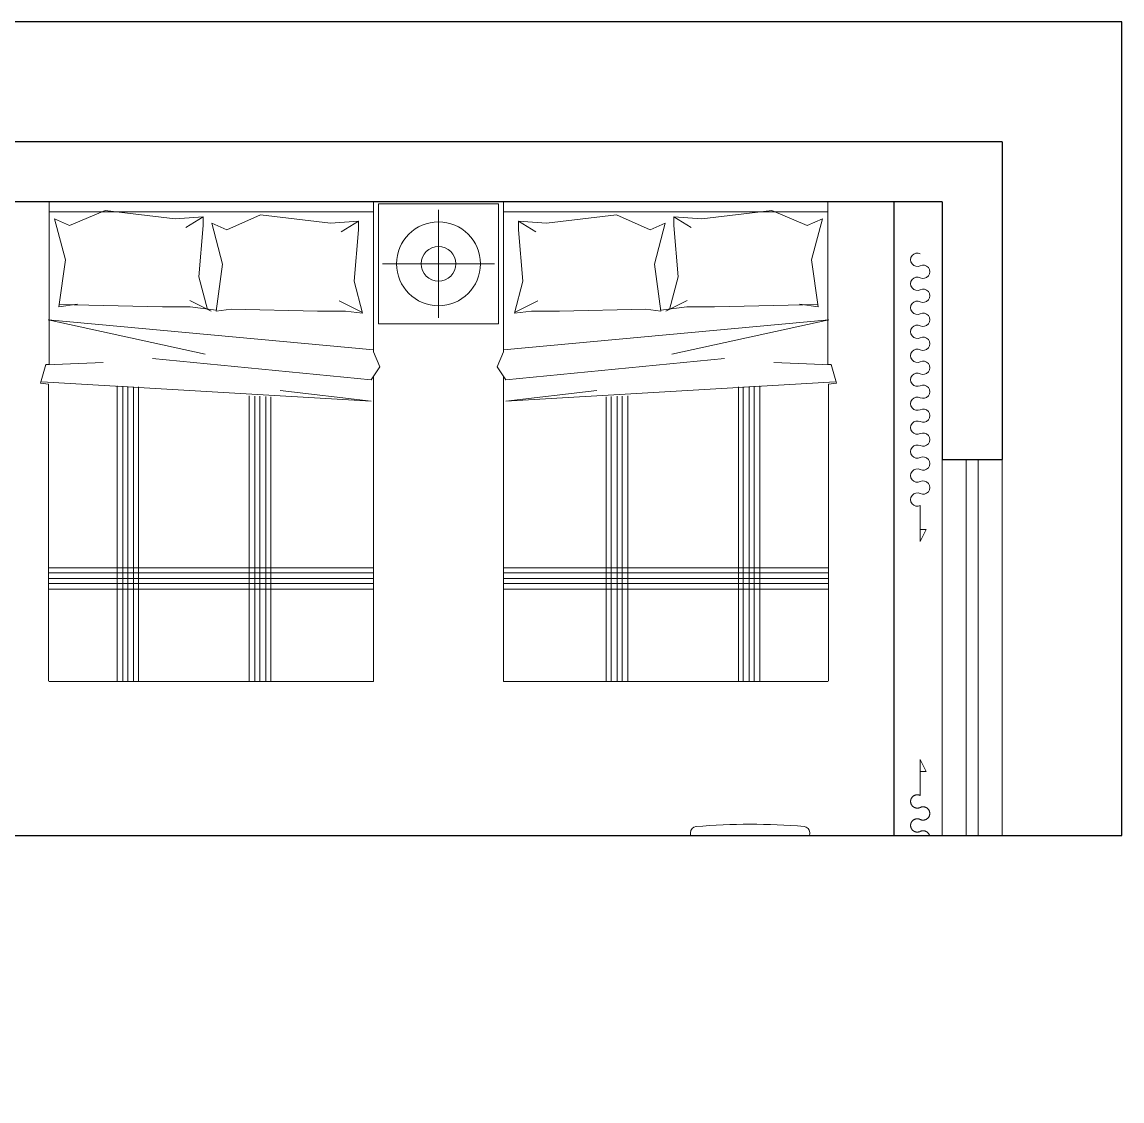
# Model space of a CAD drawing. Header units: millimetres. Extents: x 3162 to 221128, y -144913 to 11496.
# Drawn here: x 41572 to 46158, y -101879 to -97379 of the extents above; entities that cross this region are included whole.
import ezdxf
from ezdxf.xclip import XClip

# ---------------------------------------------------------------- set-up
doc = ezdxf.new("R2010")
doc.units = ezdxf.units.MM
doc.header["$LTSCALE"] = 10
doc.header["$XCLIPFRAME"] = 2
doc.linetypes.add('DASH', pattern=[8.89, 6.35, -2.54])
doc.linetypes.add('HIDDEN', pattern=[9.525, 6.35, -3.175])
doc.layers.get('Defpoints').update_dxf_attribs({"color": 250})
for name, color, linetype, lineweight in [('FF-Curtain【平面窗帘】', 32, 'Continuous', 0), ('FF-Win【窗】', 132, 'Continuous', 0), ('FF-【活动成品家具】', 51, 'Continuous', 0), ('Hidden【虚线】', 136, 'DASH', 0)]:
    doc.layers.add(name, color=color, linetype=linetype, lineweight=lineweight)
doc.layers.add('WALL【墙体】', color=7, linetype='Continuous')

# ---------------------------------------------------------------- blocks, each defined once
blk = doc.blocks.new('1500平10100181')
at = {"ltscale": 300}
for p, q in [((-1270.6, 991.6), (-770.6, 991.6)), ((-1270.6, 491.6), (-1270.6, 991.6)), ((-770.6, 991.6), (-770.6, 491.6)), ((-749, 1000), (603.1, 1000)), ((-749, 1000), (-749, 374.1)), ((603.1, 1000), (603.1, 320.9)), ((603.1, 1000), (603.1, 345.9)), ((-770.6, 491.6), (-1270.6, 491.6)), ((-1270.6, 491.6), (-770.6, 491.6)), ((-749, 374.1), (-775.9, 311.5)), ((-775.9, 311.5), (-740.1, 257.9)), ((-749, 271.3), (-749, -1000)), ((638.5, 243.1), (606, 239.9)), ((606, 239.9), (606, -999.7)), ((-749, -1000), (603.1, -1000)), ((603.1, -1000), (-749, -1000))]:
    blk.add_line(p, q, dxfattribs=at)
at = {"color": 8}
for p, q in [((-1020.6, 966.9), (-1020.6, 516.3)), ((-770.6, 491.6), (-770.6, 991.6)), ((77.1, 928.5), (369.1, 964.2)), ((369.1, 964.2), (517.3, 901.6)), ((-749, 958.2), (603.1, 958.2)), ((-686.4, 883.8), (-686.4, 919.5)), ((-686.4, 919.5), (-614.8, 874.8)), ((-686.4, 919.5), (-570, 910.6)), ((-570, 910.6), (-278, 946.4)), ((-278, 946.4), (-137.7, 883.8)), ((-39.2, 937.4), (32.4, 892.7)), ((-39.2, 937.4), (77.1, 928.5)), ((-39.2, 901.6), (-39.2, 937.4)), ((517.3, 901.6), (580, 928.5)), ((580, 928.5), (535.2, 758.6)), ((-668.5, 669.2), (-686.4, 883.8)), ((-137.7, 883.8), (-75, 910.6)), ((-75, 910.6), (-119.8, 740.7)), ((-21.3, 687.1), (-39.2, 901.6)), ((-1254.7, 741.6), (-786.5, 741.6)), ((-119.8, 740.7), (-92.9, 544)), ((535.2, 758.6), (562.1, 561.9)), ((-704.3, 535), (-668.5, 669.2)), ((-57.5, 551.6), (-21.3, 687.1)), ((-605.8, 587.2), (-703.4, 538.5)), ((-155.6, 552.9), (-516.3, 544)), ((-92.9, 544), (-155.6, 552.9)), ((14.5, 561.9), (-93.5, 548.4)), ((16.7, 588.7), (-72.8, 544)), ((130.8, 561.9), (14.5, 561.9)), ((560.7, 572.1), (130.8, 561.9)), ((486.3, 572.7), (485.7, 570.5)), ((562.1, 561.9), (486.3, 572.7)), ((-749, 383), (606.9, 508.2)), ((-632.7, 544), (-704.3, 535)), ((-516.3, 544), (-632.7, 544)), ((606.9, 508.2), (-48.2, 365.2)), ((-740.1, 257.9), (172.2, 347.3)), ((378.1, 329.4), (615.8, 320.5)), ((603.1, 345.9), (603.1, 320.9)), ((603.1, 320.9), (616.4, 320.9)), ((616.4, 320.9), (638.5, 243.1)), ((633.7, 248.9), (-740.1, 168.4)), ((274.6, -1000), (274.6, 230.2)), ((295.4, -1000), (295.4, 231.3)), ((319.4, -1000), (319.4, 232.6)), ((-740.1, 168.4), (-360.8, 213.2)), ((-320.9, -1000), (-320.9, 186.7)), ((-300.1, -1000), (-300.1, 187.8)), ((-276, -1000), (-276, 189)), ((-255.2, -1000), (-255.2, 190.1)), ((-231.2, -1000), (-231.2, 191.4)), ((229.7, -1000), (229.7, 227.8)), ((250.5, -1000), (250.5, 228.9)), ((-749, -526.3), (603.1, -526.3)), ((-749, -547.1), (603.1, -547.1)), ((-749, -571.3), (603.1, -571.3)), ((-749, -592.1), (603.1, -592.1)), ((-749, -616), (603.1, -616))]:
    blk.add_line(p, q, dxfattribs=at)
for radius in [175, 72.2]:
    blk.add_circle((-1020.6, 741.6), radius, dxfattribs=at)
blk = doc.blocks.new('hlw_3_1600_250')
for p, q in [((-0.5, 0.078125), (0.5, 0.078125)), ((-0.5, -0.078125), (0.5, -0.078125))]:
    blk.add_line(p, q)
at = {"linetype": 'HIDDEN', "ltscale": 15}
for p, q in [((-0.5, 0.015625), (0.5, 0.015625)), ((-0.5, -0.015625), (0.5, -0.015625))]:
    blk.add_line(p, q, dxfattribs=at)
blk = doc.blocks.new('tasklight')
at = {"color": 251}
for p, q in [((457.5, 270.3), (495.7, 282.4)), ((459, 265.6), (497.2, 277.6)), ((474.8, 265.3), (527.3, 281.8)), ((487.8, 282.5), (492.5, 284)), ((488.5, 280.1), (487.8, 282.5)), ((491.5, 270.6), (490, 275.3)), ((493.3, 281.6), (492.5, 284)), ((496.3, 272.1), (494.8, 276.8)), ((497.2, 277.6), (495.7, 282.4)), ((-25, 96.3), (440.3, 242.9)), ((-22.6, 88.7), (442.7, 235.3)), ((471.1, 227.4), (509.2, 239.4)), ((472.6, 222.7), (510.7, 234.7)), ((483.9, 236.7), (536.3, 253.2)), ((500.6, 242), (502.1, 237.2)), ((503.6, 232.4), (504.3, 230)), ((504.3, 230), (509.1, 231.5)), ((505.3, 243.5), (506.8, 238.7)), ((508.3, 233.9), (509.1, 231.5)), ((509.2, 239.4), (510.7, 234.7)), ((-96, 71.9), (-24.4, 94.4)), ((-22.6, 88.7), (-25, 96.3)), ((-115.6, 67.8), (-70.8, 81.9)), ((-113.2, 60.1), (-115.6, 67.8)), ((-113.2, 60.1), (-68.4, 74.3)), ((-94.8, 68), (-96, 71.9)), ((-94.8, 68), (-23.2, 90.6)), ((-71.7, 84.7), (-56.5, 89.6)), ((-70.8, 81.9), (-71.7, 84.7)), ((-55.6, 86.7), (-70.8, 81.9)), ((-70.8, 81.9), (-70.2, 80)), ((-69, 76.2), (-68.4, 74.3)), ((-67.4, 80.9), (-68, 82.8)), ((-57.8, 83.9), (-58.4, 85.8)), ((-55.6, 86.7), (-56.5, 89.6))]:
    blk.add_line(p, q, dxfattribs=at)
for radius in [35, 15]:
    blk.add_circle((572.3, 280.3), radius, dxfattribs=at)
for centre, radius, start, end in [((572.3, 280.3), 70, 209.8589, 185.1116), ((572.3, 280.3), 45, 178.014, 216.9565), ((465, 246.5), 25, 107.4853, 287.4853), ((465, 246.5), 20, 107.4853, 287.4853), ((479.4, 251), 15, 107.4853, 287.4853), ((0, 100), 100, 19.7777, 195.1928), ((0, 100), 100, 199.7777, 15.1928), ((-62, 80.5), 20, 209.0222, 185.9483)]:
    blk.add_arc(centre, radius, start, end, dxfattribs=at)
blk = doc.blocks.new('海龙_04090929')
at = {"color": 0, "linetype": 'ByBlock'}
for p, q in [((271.2, -44.5, 0), (-271.2, -45.4, 0)), ((-271.1, -109.6, 0), (-271.2, -45.4, 0)), ((271.3, -108.7, 0), (271.2, -44.5, 0)), ((-278.9, -136.2, 0), (-271.1, -109.6, 0)), ((-271.1, -109.6, 0), (-250.2, -109.5, 0)), ((-271.1, -109.6, 0), (-250.2, -109.5, 0)), ((-250.2, -109.5, 0), (-258, -144.4, 0)), ((-250.2, -109.5, 0), (-258, -144.4, 0)), ((250.4, -108.6, 0), (258.3, -143.6, 0)), ((271.3, -108.7, 0), (250.4, -108.6, 0)), ((250.4, -108.6, 0), (258.3, -143.6, 0)), ((271.3, -108.7, 0), (250.4, -108.6, 0)), ((279.2, -135.3, 0), (271.3, -108.7, 0))]:
    blk.add_line(p, q, dxfattribs=at)
at = {"ltscale": 500}
blk.add_lwpolyline([(600, 577.1), (600, -22.9), (-600, -22.9), (-600, 577.1)], close=True, dxfattribs=at)
at = {"color": 251}
for points in [[(575, 552.1), (575, 2.1), (-575, 2.1), (-575, 552.1)], [(483.8, 61), (233.8, 61), (233.8, 411), (483.8, 411)], [(-189.7, 304.9), (189.7, 304.9), (189.7, 97.6), (-189.7, 97.6)]]:
    blk.add_lwpolyline(points, close=True, dxfattribs=at)
blk.add_lwpolyline([(281, 411), (281, 453.9), (531, 453.9), (531, 103.9), (483.8, 103.9)], dxfattribs=at)
at = {"color": 0, "linetype": 'ByBlock'}
for centre, radius, start, end in [((-255.2, -145.3, 0), 25.4, 158.9901, 180.625), ((-825.4, -356.4, 0), 625.9, 359.8413, 23.2355), ((-825.4, -356.4, 0), 625.9, 359.8413, 23.2355), ((826.4, -353.7, 0), 625.9, 156.949, 180.3432), ((826.4, -353.7, 0), 625.9, 156.949, 180.3432), ((255.5, -144.5, 0), 25.4, 359.5595, 21.1944), ((490.4, -202.2, 0), 773.1, 175.8034, 199.5327), ((-255.2, -145.3, 0), 25.4, 180.625, 200.6267), ((-255.2, -145.3, 0), 25.4, 180.625, 200.6267), ((-273, -152, 0), 6.35, 200.6267, 296.646), ((-273, -152, 0), 6.35, 200.6267, 296.646), ((-281.6, -135, 0), 25.4, 296.646, 338.2826), ((-281.6, -135, 0), 25.4, 296.646, 338.2826), ((-489.9, -203.8, 0), 773.1, 340.6518, 4.3811), ((281.9, -134.1, 0), 25.4, 201.9019, 243.5385), ((281.9, -134.1, 0), 25.4, 201.9019, 243.5385), ((273.4, -151.2, 0), 6.35, 243.5385, 339.5578), ((273.4, -151.2, 0), 6.35, 243.5385, 339.5578), ((255.5, -144.5, 0), 25.4, 339.5578, 359.5595), ((255.5, -144.5, 0), 25.4, 339.5578, 359.5595), ((-411.2, -361.5, 0), 211.7, 337.8885, 0.9101), ((-411.2, -361.5, 0), 211.7, 337.8885, 0.9101), ((2.4, -1560, 0), 1208.4, 80.5641, 99.6204), ((2.4, -1560, 0), 1208.4, 80.5641, 99.6204), ((412.2, -360.1, 0), 211.7, 179.2744, 202.296), ((412.2, -360.1, 0), 211.7, 179.2744, 202.296), ((-239.7, -435.3, 0), 25.4, 273.3566, 346.6742), ((-239.7, -435.3, 0), 25.4, 273.3566, 346.6742), ((241, -434.5, 0), 25.4, 193.5103, 266.8279), ((241, -434.5, 0), 25.4, 193.5103, 266.8279), ((133.9, -545.8, 0), 381.7, 167.1139, 179.4864), ((-132.2, -546.2, 0), 381.7, 0.6981, 13.0706), ((-222.4, -542.6, 0), 25.4, 179.5077, 265.2204), ((224, -541.9, 0), 25.4, 274.9641, 0.6768), ((-3.4, 2077, 0), 2654.1, 265.2204, 274.9641)]:
    blk.add_arc(centre, radius, start, end, dxfattribs=at)
at = {"color": 251, "extrusion": (-2.3211e-12, 1.2757e-12, -1), "zscale": -1, "rotation": 180.1031689503806}
blk.add_blockref('tasklight', (441.3, 511.2, 0), dxfattribs=at)
blk = doc.blocks.new('海龙_08067598')
at = {"layer": 'Defpoints'}
blk.add_line((-2925, 1875), (-2925, -1875), dxfattribs=at)
at = {"layer": 'FF-Curtain【平面窗帘】'}
for points in [[(-3033.6, 1650.8, -1.6), (-3033.6, 1600.8, 1.6), (-3033.6, 1550.8, -1.6), (-3033.6, 1500.8, 1.6), (-3033.6, 1450.8, -1.6), (-3033.6, 1400.8, 1.6), (-3033.6, 1350.8, -1.6), (-3033.6, 1300.8, 1.6), (-3033.6, 1250.8, -1.6), (-3033.6, 1200.8, 1.6), (-3033.6, 1150.8, -1.6), (-3033.6, 1100.8, 1.6), (-3033.6, 1050.8, -1.6), (-3033.6, 1000.8, 1.6), (-3033.6, 950.8, -1.6), (-3033.6, 900.8, 1.6), (-3033.6, 850.8, -1.6), (-3033.6, 800.8, 1.6), (-3033.6, 750.8, -1.6), (-3033.6, 700.8, 1.6), (-3033.6, 650.8, -1.6), (-3033.6, 600.8), (-3033.6, 550.8), (-3033.6, 500.8), (-3033.6, 450.8), (-3058.6, 500.8), (-3033.6, 500.8)], [(-3033.6, -1658.2, 1.6), (-3033.6, -1608.2, -1.6), (-3033.6, -1558.2, 1.6), (-3033.6, -1508.2, -1.6), (-3033.6, -1458.2, 1.6), (-3033.6, -1408.2, -1.6), (-3033.6, -1358.2, 1.6), (-3033.6, -1308.2, -1.6), (-3033.6, -1258.2, 1.6), (-3033.6, -1208.2, -1.6), (-3033.6, -1158.2, 1.6), (-3033.6, -1108.2, -1.6), (-3033.6, -1058.2, 1.6), (-3033.6, -1008.2, -1.6), (-3033.6, -958.2, 1.6), (-3033.6, -908.2, -1.6), (-3033.6, -858.2, 1.6), (-3033.6, -808.2, -1.6), (-3033.6, -758.2, 1.6), (-3033.6, -708.2, -1.6), (-3033.6, -658.2, 1.6), (-3033.6, -608.2), (-3033.6, -558.2), (-3033.6, -508.2), (-3033.6, -458.2), (-3058.6, -508.2), (-3033.6, -508.2)]]:
    blk.add_lwpolyline(points, format="xyb", dxfattribs=at)
at = {"layer": 'WALL【墙体】'}
for p, q in [((-3375, -2125), (-3375, -800)), ((-3125, -800), (-3375, -800)), ((-3125, -1875), (-3125, -800)), ((-3125, -1875), (3125, -1875)), ((-3375, -2125), (3375, -2125))]:
    blk.add_line(p, q, dxfattribs=at)
at = {"layer": 'FF-Win【窗】', "xscale": 1600, "yscale": 1600, "zscale": 1600, "rotation": 90}
blk.add_blockref('hlw_3_1600_250', (-3250, 0), dxfattribs=at)
at = {"layer": 'FF-【活动成品家具】'}
blk.add_blockref('海龙_04090929', (-2325, 1297.9), dxfattribs=at)
at = {"layer": 'FF-【活动成品家具】', "rotation": 180}
blk.add_blockref('1500平10100181', (-2045.6, -875), dxfattribs=at)
at = {"layer": 'FF-【活动成品家具】', "xscale": -1, "rotation": 180}
blk.add_blockref('1500平10100181', (-4.4, -875), dxfattribs=at)

msp = doc.modelspace()

# ---------------------------------------------------------------- linework, layer by layer
at = {"layer": 'Hidden【虚线】'}
msp.add_lwpolyline([(46158.3, -97379.3), (38408.3, -97379.3), (38408.3, -100771.4), (46158.3, -100771.4)], close=True, dxfattribs=at)

# ---------------------------------------------------------------- block references
at = {"layer": 'WALL【墙体】'}
ref = msp.add_blockref('海龙_08067598', (42283.3, -100004.3), dxfattribs=dict(at, rotation=180))
XClip(ref).set_block_clipping_path([(-3874.9999970285, -2625.0000153276), (3875.0000029715, 767.0622317569)])

doc.saveas('drawing.dxf')
